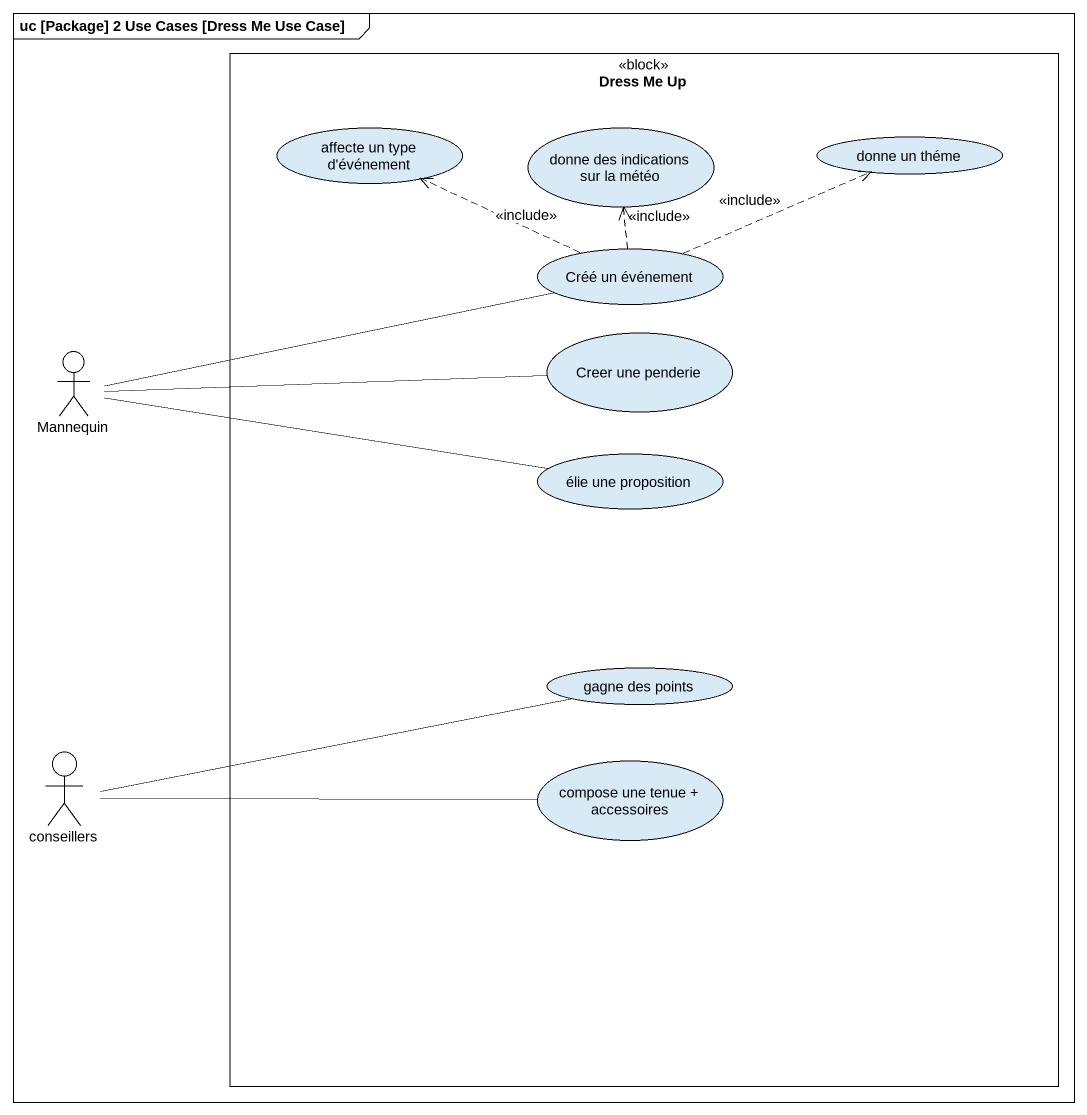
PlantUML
@startuml
mainframe uc [Package] 2 Use Cases [Dress Me Use Case]
rectangle "Dress Me Up" as Dress_Me_Up <<block>> {
  usecase "affecte un type d'événement" as affecte_un_type_d_événement
  usecase "donne des indications sur la météo" as donne_des_indications_sur
  usecase "donne un théme" as donne_un_théme
  usecase "Créé un événement" as Créé_un_événement
  usecase "Creer une penderie" as Creer_une_penderie
  usecase "élie une proposition" as élie_une_proposition
  usecase "gagne des points" as gagne_des_points
  usecase "compose une tenue + accessoires" as compose_une_tenue
}
actor Mannequin
actor conseillers
Créé_un_événement .left.> affecte_un_type_d_événement : <<include>>
Créé_un_événement .up.> donne_des_indications_sur : <<include>>
Créé_un_événement .right.> donne_un_théme : <<include>>
Mannequin -right- Créé_un_événement
Mannequin -right- Creer_une_penderie
Mannequin -right- élie_une_proposition
conseillers -right- gagne_des_points
conseillers -right- compose_une_tenue
@enduml
